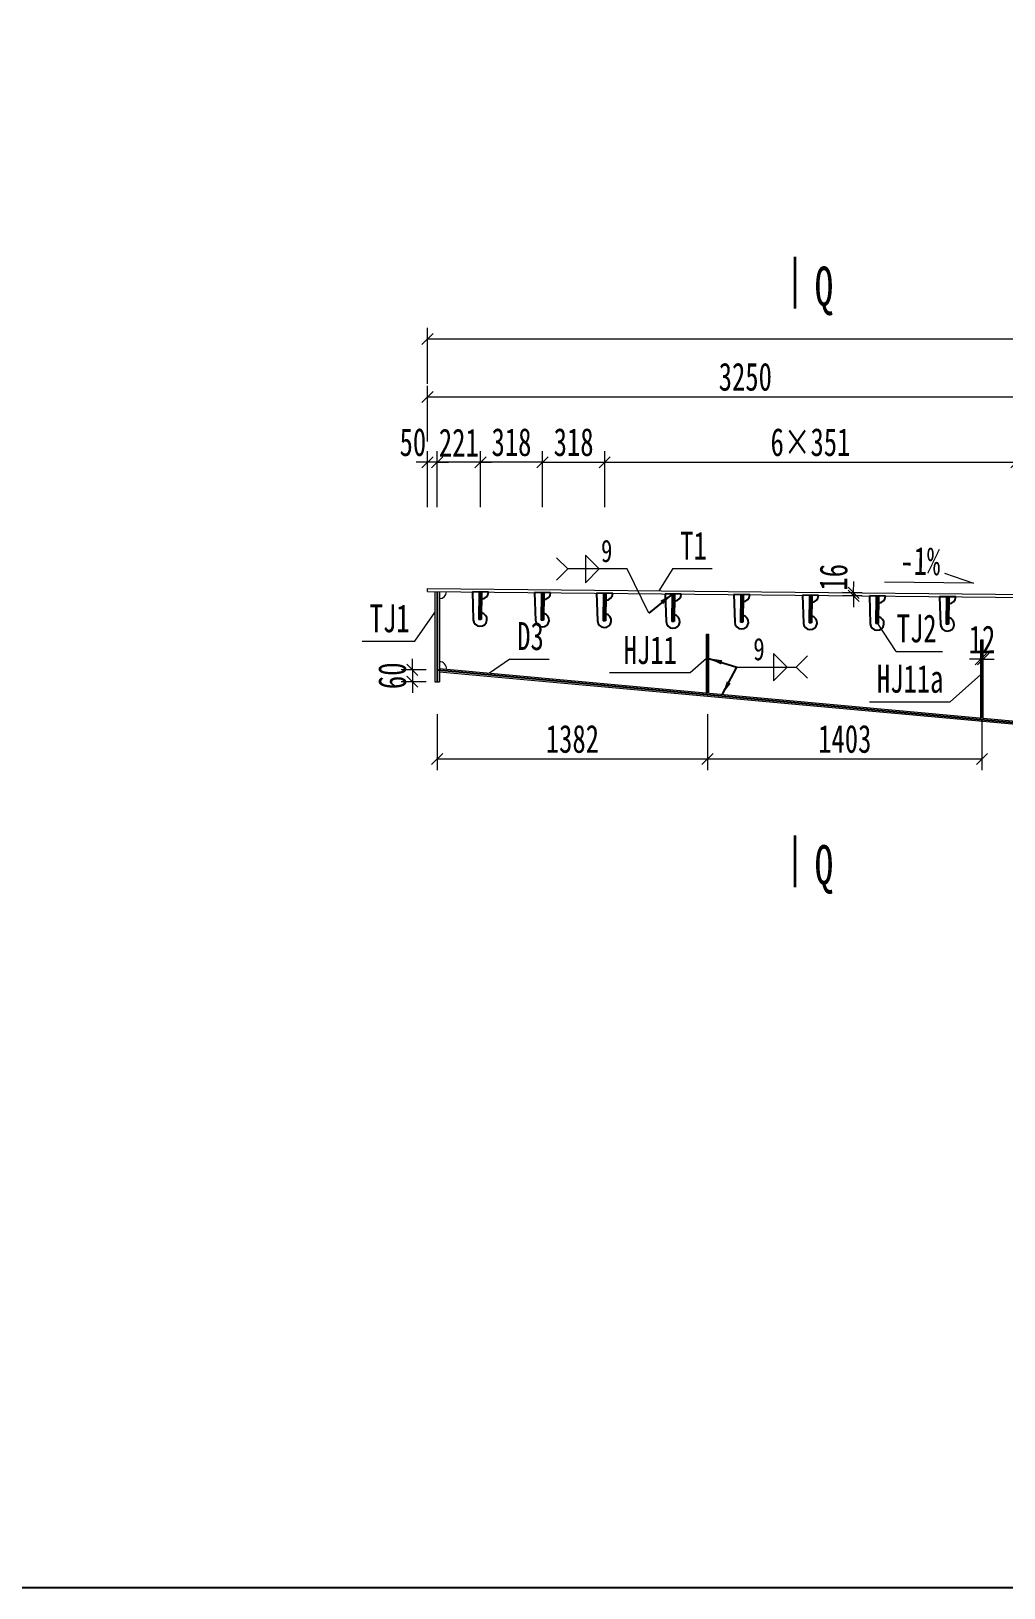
# Model space of a CAD drawing. Header units: millimetres. Extents: x 44597 to 300567, y -113054 to 73044.
# Drawn here: x 115904 to 120877, y -76511 to -68559 of the extents above; entities that cross this region are included whole.
import ezdxf
from ezdxf.enums import TextEntityAlignment as Align

# ---------------------------------------------------------------- set-up
doc = ezdxf.new("R2010")
doc.units = ezdxf.units.MM
doc.layers.get('Defpoints').update_dxf_attribs({"color": 8})
for name, color, linetype, lineweight in [('Dim', 4, 'Continuous', 15), ('文字', 7, 'Continuous', 15), ('粗线', 3, 'Continuous', 35), ('细实线', 4, 'Continuous', 15), ('钢板粗线', 1, 'Continuous', 25), ('钢板细线', 6, 'Continuous', 15)]:
    doc.layers.add(name, color=color, linetype=linetype, lineweight=lineweight)
doc.layers.add('Text', color=4, linetype='Continuous')
doc.styles.add('111', font='', dxfattribs={"width": 0.7})
doc.styles.add('BM_Dim', font='', dxfattribs={"width": 0.85})
doc.styles.add('SMEDI', font='', dxfattribs={"width": 0.75})
doc.styles.get("Standard").update_dxf_attribs({"font": ''})
doc.styles.get('111').set_extended_font_data('仿宋_GB2312')
doc.styles.get('BM_Dim').set_extended_font_data('仿宋_GB2312')
doc.styles.get('SMEDI').set_extended_font_data('仿宋_GB2312')
doc.styles.get('Standard').set_extended_font_data('仿宋_GB2312')
doc.dimstyles.new('200', dxfattribs={"dimscale": 0, "dimtxt": 2.5, "dimasz": 1, "dimexe": 1, "dimexo": 1, "dimgap": 0.6, "dimtad": 1, "dimdec": 0, "dimdsep": 46, "dimtxsty": '111', "dimblk": 'OBLIQUE', "dimcen": 0, "dimclrd": 4, "dimclre": 4, "dimclrt": 4, "dimadec": 1, "dimazin": 2, "dimtfac": 1, "dimtdec": 0, "dimtix": 1, "dimtmove": 2, "dimatfit": 3, "dimfxl": 4, "dimfxlon": 1, "dimtolj": 1, "dimlwd": -1, "dimlwe": -1, "dimarcsym": 0})
doc.dimstyles.new('MSteel_1.0_1.0', dxfattribs={"dimtxt": 3, "dimasz": 1.2, "dimexe": 1, "dimexo": 1, "dimgap": 1, "dimtad": 3, "dimtoh": 1, "dimdec": 0, "dimzin": 0, "dimdsep": 46, "dimtxsty": 'Standard', "dimblk": 'ARCHTICK', "dimcen": 0.09, "dimclrd": 3, "dimclre": 3, "dimadec": 0, "dimazin": 0, "dimtfac": 1, "dimtdec": 4, "dimtofl": 0, "dimtmove": 0, "dimatfit": 3, "dimfxl": 1, "dimtolj": 1, "dimtzin": 0, "dimarcsym": 0})

# ---------------------------------------------------------------- blocks, each defined once
blk = doc.blocks.new('_Oblique')
at = {"color": 0, "linetype": 'ByBlock', "lineweight": -2}
blk.add_line((-0.5, -0.5), (0.5, 0.5), dxfattribs=at)
blk = doc.blocks.new('*D2412')
at = {"layer": 'Defpoints', "color": 0, "transparency": 16777216}
for p in [(121179.8, -70427.4), (117929.9, -71413.6), (121179.8, -71438.2)]:
    blk.add_point(p, dxfattribs=at)
at = {"layer": '细实线', "color": 4, "transparency": 16777216}
for p, q in [((117929.9, -70655.9), (117929.9, -70370.2)), ((121179.8, -70655.9), (121179.8, -70370.2)), ((117929.9, -70427.4), (121179.8, -70427.4))]:
    blk.add_line(p, q, dxfattribs=at)
at = {"layer": '细实线', "color": 4, "transparency": 16777216, "xscale": 57.14285714285715, "yscale": 57.14285714285715, "zscale": 57.14285714285715, "rotation": 180}
blk.add_blockref('_Oblique', (117929.9, -70427.4), dxfattribs=at)
at = {"layer": '细实线', "color": 4, "transparency": 16777216, "xscale": 57.14285714285715, "yscale": 57.14285714285715, "zscale": 57.14285714285715}
blk.add_blockref('_Oblique', (121179.8, -70427.4), dxfattribs=at)
at = {"layer": '细实线', "color": 4, "transparency": 16777216, "insert": (119554.8, -70325.1), "char_height": 142.86, "attachment_point": 5, "style": '111'}
blk.add_mtext('\\A1;3250', dxfattribs=at)
blk = doc.blocks.new('*D2414')
at = {"layer": 'Defpoints', "color": 0, "transparency": 16777216}
for p in [(117979.9, -71865.2), (119361.8, -71934), (117979.9, -72277.3)]:
    blk.add_point(p, dxfattribs=at)
at = {"layer": '细实线', "color": 4, "transparency": 16777216}
for p, q in [((117979.9, -72048.7), (117979.9, -72334.4)), ((119361.8, -72048.7), (119361.8, -72334.4)), ((119361.8, -72277.3), (117979.9, -72277.3))]:
    blk.add_line(p, q, dxfattribs=at)
at = {"layer": '细实线', "color": 4, "transparency": 16777216, "xscale": 57.14285714285715, "yscale": 57.14285714285715, "zscale": 57.14285714285715, "rotation": 180}
blk.add_blockref('_Oblique', (117979.9, -72277.3), dxfattribs=at)
at = {"layer": '细实线', "color": 4, "transparency": 16777216, "xscale": 57.14285714285715, "yscale": 57.14285714285715, "zscale": 57.14285714285715}
blk.add_blockref('_Oblique', (119361.8, -72277.3), dxfattribs=at)
at = {"layer": '细实线', "color": 4, "transparency": 16777216, "insert": (118670.9, -72175), "char_height": 142.86, "attachment_point": 5, "style": '111'}
blk.add_mtext('\\A1;1382', dxfattribs=at)
blk = doc.blocks.new('_ArchTick')
at = {"color": 0, "linetype": 'ByBlock', "const_width": 0.15}
blk.add_lwpolyline([(-0.5, -0.5), (0.5, 0.5)], dxfattribs=at)
blk = doc.blocks.new('角焊缝1')
at = {"layer": 'Dim'}
blk.add_line((-3101.17, 370.22), (-3106.48, 370.22), dxfattribs=at)
blk.add_lwpolyline([(-3107.48, 369.22), (-3106.48, 370.22), (-3107.48, 371.22)], dxfattribs=at)
blk.add_lwpolyline([(-3104.91, 371.45), (-3104.91, 368.99), (-3103.68, 370.22)], close=True, dxfattribs=at)
blk = doc.blocks.new('角焊缝2')
at = {"layer": 'Dim'}
blk.add_line((-3138.01, 370.22), (-3132.7, 370.22), dxfattribs=at)
blk.add_lwpolyline([(-3134.75, 371.45), (-3134.75, 368.99), (-3133.52, 370.22)], close=True, dxfattribs=at)
blk.add_lwpolyline([(-3131.7, 369.22), (-3132.7, 370.22), (-3131.7, 371.22)], dxfattribs=at)
blk = doc.blocks.new('*D2418')
at = {"layer": 'Defpoints', "color": 0, "transparency": 16777216}
for p in [(119361.8, -71934), (120764.5, -72020.4), (119361.8, -72277.3)]:
    blk.add_point(p, dxfattribs=at)
at = {"layer": '细实线', "color": 4, "transparency": 16777216}
for p, q in [((119361.8, -72048.7), (119361.8, -72334.4)), ((120764.5, -72077.6), (120764.5, -72334.4)), ((120764.5, -72277.3), (119361.8, -72277.3))]:
    blk.add_line(p, q, dxfattribs=at)
at = {"layer": '细实线', "color": 4, "transparency": 16777216, "xscale": 57.14285714285715, "yscale": 57.14285714285715, "zscale": 57.14285714285715, "rotation": 180}
blk.add_blockref('_Oblique', (119361.8, -72277.3), dxfattribs=at)
at = {"layer": '细实线', "color": 4, "transparency": 16777216, "xscale": 57.14285714285715, "yscale": 57.14285714285715, "zscale": 57.14285714285715}
blk.add_blockref('_Oblique', (120764.5, -72277.3), dxfattribs=at)
at = {"layer": '细实线', "color": 4, "transparency": 16777216, "insert": (120063.2, -72175), "char_height": 142.86, "attachment_point": 5, "style": '111'}
blk.add_mtext('\\A1;1403', dxfattribs=at)
blk = doc.blocks.new('*D2419')
at = {"layer": 'Defpoints', "color": 0, "transparency": 16777216}
for p in [(120758.5, -71800.6), (120770.5, -71766.9), (120770.5, -71800.6)]:
    blk.add_point(p, dxfattribs=at)
at = {"layer": '细实线', "color": 4, "transparency": 16777216}
for p, q in [((120758.5, -71766.9), (120758.5, -71709.8)), ((120770.5, -71766.9), (120770.5, -71709.8)), ((120758.5, -71766.9), (120701.4, -71766.9)), ((120758.5, -71766.9), (120770.5, -71766.9)), ((120770.5, -71766.9), (120827.7, -71766.9))]:
    blk.add_line(p, q, dxfattribs=at)
at = {"layer": '细实线', "color": 4, "transparency": 16777216, "xscale": 57.14285714285715, "yscale": 57.14285714285715, "zscale": 57.14285714285715}
blk.add_blockref('_Oblique', (120758.5, -71766.9), dxfattribs=at)
at = {"layer": '细实线', "color": 4, "transparency": 16777216, "xscale": 57.14285714285715, "yscale": 57.14285714285715, "zscale": 57.14285714285715, "rotation": 180}
blk.add_blockref('_Oblique', (120770.5, -71766.9), dxfattribs=at)
at = {"layer": '细实线', "color": 4, "transparency": 16777216, "insert": (120764.5, -71666.2), "char_height": 142.86, "attachment_point": 5, "style": '111'}
blk.add_mtext('\\A1;12', dxfattribs=at)
blk = doc.blocks.new('*D2420')
at = {"layer": 'Defpoints', "color": 0, "transparency": 16777216}
for p in [(117852.7, -71882.1), (117979.9, -71821.8), (117979.9, -71882.1)]:
    blk.add_point(p, dxfattribs=at)
at = {"layer": '细实线', "color": 4, "transparency": 16777216}
for p, q in [((117852.7, -71821.8), (117852.7, -71764.6)), ((117922.7, -71821.8), (117795.6, -71821.8)), ((117922.7, -71882.1), (117795.6, -71882.1)), ((117852.7, -71821.8), (117852.7, -71882.1)), ((117852.7, -71882.1), (117852.7, -71939.3))]:
    blk.add_line(p, q, dxfattribs=at)
at = {"layer": '细实线', "color": 4, "transparency": 16777216, "xscale": 57.14285714285715, "yscale": 57.14285714285715, "zscale": 57.14285714285715}
for p, rotation in [((117852.7, -71821.8), 270), ((117852.7, -71882.1), 90)]:
    blk.add_blockref('_Oblique', p, dxfattribs=dict(at, rotation=rotation))
at = {"layer": '细实线', "color": 4, "transparency": 16777216, "insert": (117750.5, -71851.9), "char_height": 142.86, "attachment_point": 5, "rotation": 90, "style": '111'}
blk.add_mtext('\\A1;60', dxfattribs=at)
blk = doc.blocks.new('12-140加劲 有过焊孔')
at = {"layer": 'Defpoints'}
blk.add_line((0, 0), (0, 140), dxfattribs=at)
at = {"layer": '钢板粗线', "color": 7}
for p, q in [((-6, 0), (-6, 140)), ((-6, 140), (6, 140)), ((6, 0), (6, 140)), ((41, 0), (35, 141.5)), ((-41, 0), (41, 0))]:
    blk.add_line(p, q, dxfattribs=at)
for centre, start, end in [((0, 140), 2.44105, 260.12911), ((-6, 0), 90, 180)]:
    blk.add_arc(centre, 35, start, end, dxfattribs=at)
blk = doc.blocks.new('*D2423')
at = {"layer": 'Defpoints', "color": 0, "transparency": 16777216}
for p in [(120940, -70761.2), (118835.9, -71430.7), (120940, -71451.8)]:
    blk.add_point(p, dxfattribs=at)
at = {"layer": '细实线', "color": 4, "transparency": 16777216}
for p, q in [((118835.9, -70989.8), (118835.9, -70704.1)), ((118835.9, -70761.2), (120940, -70761.2)), ((120940, -70989.8), (120940, -70704.1))]:
    blk.add_line(p, q, dxfattribs=at)
at = {"layer": '细实线', "color": 4, "transparency": 16777216, "xscale": 57.14285714285715, "yscale": 57.14285714285715, "zscale": 57.14285714285715, "rotation": 180}
blk.add_blockref('_Oblique', (118835.9, -70761.2), dxfattribs=at)
at = {"layer": '细实线', "color": 4, "transparency": 16777216, "xscale": 57.14285714285715, "yscale": 57.14285714285715, "zscale": 57.14285714285715}
blk.add_blockref('_Oblique', (120940, -70761.2), dxfattribs=at)
at = {"layer": '细实线', "color": 4, "transparency": 16777216, "insert": (119887.9, -70659), "char_height": 142.86, "attachment_point": 5, "style": '111'}
blk.add_mtext('\\A1;6×351', dxfattribs=at)
blk = doc.blocks.new('*D2425')
at = {"layer": 'Defpoints', "color": 0, "transparency": 16777216}
for p in [(120108.2, -71443.4), (120209.4, -71444.5), (120209.6, -71428.5)]:
    blk.add_point(p, dxfattribs=at)
at = {"layer": '细实线', "color": 4, "transparency": 16777216}
for p, q in [((120108.3, -71427.4), (120108.9, -71370.3)), ((120152.3, -71443.9), (120051, -71442.9)), ((120152.4, -71427.9), (120051.2, -71426.9)), ((120108.2, -71443.4), (120107.6, -71500.6)), ((120108.3, -71427.4), (120108.2, -71443.4))]:
    blk.add_line(p, q, dxfattribs=at)
at = {"layer": '细实线', "color": 4, "transparency": 16777216, "xscale": 57.1428571428572, "yscale": 57.1428571428572, "zscale": 57.1428571428572}
for p, rotation in [((120108.3, -71427.4), 269.4262908392901), ((120108.2, -71443.4), 89.42629083929008)]:
    blk.add_blockref('_Oblique', p, dxfattribs=dict(at, rotation=rotation))
at = {"layer": '细实线', "color": 4, "transparency": 16777216, "insert": (120006, -71348.5), "char_height": 142.86, "attachment_point": 5, "rotation": 89.42629, "style": '111'}
blk.add_mtext('\\A1;16', dxfattribs=at)
blk = doc.blocks.new('*D2433')
at = {"layer": 'Defpoints', "color": 0, "transparency": 16777216}
for p in [(118200.7, -70761.2), (118200.7, -71424.3), (118518.3, -71429.8)]:
    blk.add_point(p, dxfattribs=at)
at = {"layer": '细实线', "color": 4, "transparency": 16777216}
for p, q in [((118200.7, -70989.8), (118200.7, -70704.1)), ((118518.3, -70761.2), (118200.7, -70761.2)), ((118518.3, -70989.8), (118518.3, -70704.1))]:
    blk.add_line(p, q, dxfattribs=at)
at = {"layer": '细实线', "color": 4, "transparency": 16777216, "xscale": 57.14285714285715, "yscale": 57.14285714285715, "zscale": 57.14285714285715, "rotation": 180}
blk.add_blockref('_Oblique', (118200.7, -70761.2), dxfattribs=at)
at = {"layer": '细实线', "color": 4, "transparency": 16777216, "xscale": 57.14285714285715, "yscale": 57.14285714285715, "zscale": 57.14285714285715}
blk.add_blockref('_Oblique', (118518.3, -70761.2), dxfattribs=at)
at = {"layer": '细实线', "color": 4, "transparency": 16777216, "insert": (118359.4, -70659), "char_height": 142.86, "attachment_point": 5, "style": '111'}
blk.add_mtext('\\A1;318', dxfattribs=at)
blk = doc.blocks.new('*D2438')
at = {"layer": 'Defpoints', "color": 0, "transparency": 16777216}
for p in [(118835.9, -70761.2), (118518.3, -71427.5), (118835.9, -71431.3)]:
    blk.add_point(p, dxfattribs=at)
at = {"layer": '细实线', "color": 4, "transparency": 16777216}
for p, q in [((118518.3, -70989.8), (118518.3, -70704.1)), ((118518.3, -70761.2), (118835.9, -70761.2)), ((118835.9, -70989.8), (118835.9, -70704.1))]:
    blk.add_line(p, q, dxfattribs=at)
at = {"layer": '细实线', "color": 4, "transparency": 16777216, "xscale": 57.14285714285715, "yscale": 57.14285714285715, "zscale": 57.14285714285715, "rotation": 180}
blk.add_blockref('_Oblique', (118518.3, -70761.2), dxfattribs=at)
at = {"layer": '细实线', "color": 4, "transparency": 16777216, "xscale": 57.14285714285715, "yscale": 57.14285714285715, "zscale": 57.14285714285715}
blk.add_blockref('_Oblique', (118835.9, -70761.2), dxfattribs=at)
at = {"layer": '细实线', "color": 4, "transparency": 16777216, "insert": (118677.1, -70659), "char_height": 142.86, "attachment_point": 5, "style": '111'}
blk.add_mtext('\\A1;318', dxfattribs=at)
blk = doc.blocks.new('*D2439')
at = {"layer": 'Defpoints', "color": 0, "transparency": 16777216}
for p in [(129646.7, -70131.3), (117929.9, -71412.5), (129646.7, -71445.3)]:
    blk.add_point(p, dxfattribs=at)
at = {"layer": '细实线', "color": 4, "transparency": 16777216}
for p, q in [((117929.9, -70359.8), (117929.9, -70074.1)), ((117929.9, -70131.3), (129646.7, -70131.3)), ((129646.7, -70359.8), (129646.7, -70074.1))]:
    blk.add_line(p, q, dxfattribs=at)
at = {"layer": '细实线', "color": 4, "transparency": 16777216, "xscale": 57.14285714285715, "yscale": 57.14285714285715, "zscale": 57.14285714285715, "rotation": 180}
blk.add_blockref('_Oblique', (117929.9, -70131.3), dxfattribs=at)
at = {"layer": '细实线', "color": 4, "transparency": 16777216, "xscale": 57.14285714285715, "yscale": 57.14285714285715, "zscale": 57.14285714285715}
blk.add_blockref('_Oblique', (129646.7, -70131.3), dxfattribs=at)
at = {"layer": '细实线', "color": 4, "transparency": 16777216, "insert": (123788.3, -70030.6), "char_height": 142.86, "attachment_point": 5, "style": '111'}
blk.add_mtext('\\A1;11717', dxfattribs=at)
blk = doc.blocks.new('*D2495')
at = {"layer": 'Defpoints', "color": 0, "transparency": 16777216}
for p in [(117979.9, -70761.2), (117979.9, -71426.7), (118200.7, -71424.3)]:
    blk.add_point(p, dxfattribs=at)
at = {"layer": '细实线', "color": 4, "transparency": 16777216}
for p, q in [((117979.9, -70761.2), (117922.7, -70761.2)), ((117979.9, -70989.8), (117979.9, -70704.1)), ((118200.7, -70761.2), (117979.9, -70761.2)), ((118200.7, -70989.8), (118200.7, -70704.1)), ((118200.7, -70761.2), (118257.9, -70761.2))]:
    blk.add_line(p, q, dxfattribs=at)
at = {"layer": '细实线', "color": 4, "transparency": 16777216, "xscale": 57.14285714285715, "yscale": 57.14285714285715, "zscale": 57.14285714285715}
blk.add_blockref('_Oblique', (117979.9, -70761.2), dxfattribs=at)
at = {"layer": '细实线', "color": 4, "transparency": 16777216, "xscale": 57.14285714285715, "yscale": 57.14285714285715, "zscale": 57.14285714285715, "rotation": 180}
blk.add_blockref('_Oblique', (118200.7, -70761.2), dxfattribs=at)
at = {"layer": '细实线', "color": 4, "transparency": 16777216, "insert": (118090.3, -70660.5), "char_height": 142.86, "attachment_point": 5, "style": '111'}
blk.add_mtext('\\A1;221', dxfattribs=at)
blk = doc.blocks.new('*D2496')
at = {"layer": 'Defpoints', "color": 0, "transparency": 16777216}
for p in [(117929.9, -70761.2), (117929.9, -71413.6), (117979.9, -71426.7)]:
    blk.add_point(p, dxfattribs=at)
at = {"layer": '细实线', "color": 4, "transparency": 16777216}
for p, q in [((117929.9, -70761.2), (117872.7, -70761.2)), ((117929.9, -70989.8), (117929.9, -70704.1)), ((117979.9, -70761.2), (117929.9, -70761.2)), ((117979.9, -70989.8), (117979.9, -70704.1)), ((117979.9, -70761.2), (118037, -70761.2))]:
    blk.add_line(p, q, dxfattribs=at)
at = {"layer": '细实线', "color": 4, "transparency": 16777216, "xscale": 57.14285714285715, "yscale": 57.14285714285715, "zscale": 57.14285714285715}
blk.add_blockref('_Oblique', (117929.9, -70761.2), dxfattribs=at)
at = {"layer": '细实线', "color": 4, "transparency": 16777216, "xscale": 57.14285714285715, "yscale": 57.14285714285715, "zscale": 57.14285714285715, "rotation": 180}
blk.add_blockref('_Oblique', (117979.9, -70761.2), dxfattribs=at)
at = {"layer": '细实线', "color": 4, "transparency": 16777216, "insert": (117855.4, -70659), "char_height": 142.86, "attachment_point": 5, "style": '111'}
blk.add_mtext('\\A1;50', dxfattribs=at)

msp = doc.modelspace()

# ---------------------------------------------------------------- linework, layer by layer
at = {"layer": 'Defpoints'}
for p, q in [((117979.9, -71422.1), (117979.9, -71882.1)), ((119361.8, -71939.6), (119361.8, -71639.6)), ((120764.5, -72067.4), (120764.5, -71667.4)), ((117979.9, -71821.8), (121868.9, -72176))]:
    msp.add_line(p, q, dxfattribs=at)
msp.add_lwpolyline([(113566.6, -61894.1), (135566.6, -61894.1), (135566.6, -76511.3), (113566.6, -76511.3)], close=True, dxfattribs=at)
at = {"layer": '粗线'}
for p, q in [((119810.1, -69975.8), (119810.1, -69712.5)), ((119810.1, -72931), (119810.1, -72667.7))]:
    msp.add_line(p, q, dxfattribs=at)
at = {"layer": '细实线', "color": 8}
msp.add_line((119061.7, -71531.6), (118950.6, -71305.9), dxfattribs=at)
at = {"layer": '细实线'}
for p, q in [((119185, -71304.2), (119112.2, -71417.5)), ((119185, -71304.2), (119384.5, -71304.2)), ((120573.8, -71327.7), (120720.6, -71379)), ((120720.6, -71379), (120265.9, -71374.5)), ((117865.7, -71675.8), (117967.9, -71528.4)), ((120325.6, -71727.1), (120228.1, -71580.2)), ((117597, -71675.8), (117865.7, -71675.8)), ((120325.6, -71727.1), (120563.5, -71727.1)), ((118351.8, -71766.6), (118247.3, -71838.1)), ((118351.8, -71766.6), (118551.3, -71766.6)), ((119273.2, -71835.4), (119355.8, -71761.9)), ((118861.2, -71835.4), (119273.2, -71835.4)), ((120601.7, -71984.3), (120758.5, -71844.7)), ((120189.7, -71984.3), (120601.7, -71984.3))]:
    msp.add_line(p, q, dxfattribs=at)
at = {"layer": '钢板细线'}
for p, q in [((117929.9, -71421.6), (117929.9, -71405.6)), ((117967.9, -71422), (117967.9, -71882.1)), ((117991.9, -71422.3), (117991.9, -71882.1)), ((119355.8, -71939.1), (119355.8, -71639.6)), ((119355.8, -71639.6), (119367.8, -71639.6)), ((119367.8, -71940.1), (119367.8, -71639.6)), ((120758.5, -72066.8), (120758.5, -71667.4)), ((120758.5, -71667.4), (120770.5, -71667.4)), ((120770.5, -72067.9), (120770.5, -71667.4)), ((117967.9, -71882.1), (117991.9, -71882.1)), ((117991.9, -71814.8), (121840.1, -72165.3)), ((117991.9, -71830.9), (121856.2, -72182.9))]:
    msp.add_line(p, q, dxfattribs=at)
for points in [[(117929.9, -71405.6), (125446.7, -71480.9), (130284.8, -71408.3)], [(117929.9, -71421.6), (125446.8, -71496.9), (130284.8, -71424.3)]]:
    msp.add_lwpolyline(points, dxfattribs=at)
for centre, start, end in [((117991.9, -71422.3), 270, 359.42629), ((117991.9, -71814.8), 354.79552, 90)]:
    msp.add_arc(centre, 35, start, end, dxfattribs=at)

# ---------------------------------------------------------------- block references
at = {"layer": '细实线', "color": 8, "xscale": 57.1428571428572, "yscale": 57.1428571428572, "zscale": 57.1428571428572}
for name, p in [('角焊缝1', (296160.6, -92461.5)), ('角焊缝2', (298826.9, -92963.1))]:
    msp.add_blockref(name, p, dxfattribs=at)
at = {"layer": '细实线', "rotation": 179.4262908401}
for p in [(118200.7, -71424.3), (118518.3, -71427.5), (118835.9, -71430.7), (119186.5, -71434.2), (119537.2, -71437.7), (119888.1, -71441.2), (120230, -71444.7), (120589.2, -71448.3)]:
    msp.add_blockref('12-140加劲 有过焊孔', p, dxfattribs=at)

# ---------------------------------------------------------------- texts
at = {"layer": 'Text', "style": 'SMEDI', "width": 0.75}
for p in [(118817, -71213.9), (119595.6, -71715.5)]:
    msp.add_text('9', height=114.3, dxfattribs=at).set_placement(p, align=Align.MIDDLE_LEFT)
at = {"layer": '文字', "style": 'BM_Dim', "width": 0.7}
for p in [(119956.9, -69961.5), (119956.9, -72916.7)]:
    msp.add_text('Q', height=200, dxfattribs=at).set_placement(p, align=Align.CENTER)
for s, p in [('T1', (119289.9, -71301.2)), ('TJ1', (117736.5, -71672.7)), ('TJ2', (120430.5, -71724)), ('D3', (118456.7, -71763.5)), ('HJ11', (119068.8, -71834.8)), ('HJ11a', (120397.3, -71981.2))]:
    msp.add_text(s, height=142.86, dxfattribs=at).set_placement(p, align=Align.BOTTOM_CENTER)
msp.add_text('-1%', height=142.86, rotation=359.42629, dxfattribs=at).set_placement((120448, -71379.8), align=Align.BOTTOM_CENTER)

# ---------------------------------------------------------------- dimensions: what is measured, and where the dimension line sits
at = {"layer": '细实线'}
for base, p1, p2, override, picture, middle in [((129646.7, -70131.3), (117929.9, -71412.5), (129646.7, -71445.3), {"dimscale": 57.142857, "dimtxsty": '111', "dimblk": 'Oblique'}, '*D2439', (123788.3, -70030.6)), ((121179.8, -70427.4), (117929.9, -71413.6), (121179.8, -71438.2), {"dimscale": 57.142857, "dimtxsty": '111', "dimblk": 'Oblique'}, '*D2412', (119554.8, -70325.1)), ((117979.9, -70761.2), (118200.7, -71424.3), (117979.9, -71426.7), {"dimscale": 57.142857, "dimblk": 'Oblique'}, '*D2495', (118090.3, -70660.5)), ((118835.9, -70761.2), (118518.3, -71427.5), (118835.9, -71431.3), {"dimscale": 57.142857, "dimblk": 'Oblique'}, '*D2438', (118677.1, -70659)), ((117979.9, -72277.3), (119361.8, -71934), (117979.9, -71865.2), {"dimscale": 57.142857, "dimblk": 'Oblique'}, '*D2414', (118670.9, -72175)), ((119361.8, -72277.3), (120764.5, -72020.4), (119361.8, -71934), {"dimscale": 57.142857, "dimblk": 'Oblique'}, '*D2418', (120063.2, -72175))]:
    dim = msp.add_linear_dim(base=base, p1=p1, p2=p2, dimstyle='200', override=override, dxfattribs=at)
    dim.commit()
    dim.dimension.update_dxf_attribs({"geometry": picture, "text_midpoint": middle})
for base, p1, p2, picture, middle in [((117929.9, -70761.2), (117979.9, -71426.7), (117929.9, -71413.6), '*D2496', (117855.4, -70659)), ((118200.7, -70761.2), (118518.3, -71429.8), (118200.7, -71424.3), '*D2433', (118359.4, -70659))]:
    dim = msp.add_linear_dim(base=base, p1=p1, p2=p2, dimstyle='200', override={"dimscale": 57.142857, "dimblk": 'Oblique'}, dxfattribs=at)
    dim.commit()
    dim.dimension.update_dxf_attribs({"geometry": picture, "text_midpoint": middle, "dimtype": 160})
dim = msp.add_linear_dim(base=(120940, -70761.2), p1=(118835.9, -71430.7), p2=(120940, -71451.8), text='6×351', dimstyle='200', override={"dimscale": 57.142857, "dimtxsty": '111', "dimblk": 'Oblique'}, dxfattribs=at)
dim.commit()
dim.dimension.update_dxf_attribs({"geometry": '*D2423', "text_midpoint": (119887.9, -70659)})
dim = msp.add_linear_dim(base=(120108.2, -71443.4), p1=(120209.6, -71428.5), p2=(120209.4, -71444.5), angle=269.42629, dimstyle='200', override={"dimscale": 57.142857}, dxfattribs=at)
dim.commit()
dim.dimension.update_dxf_attribs({"geometry": '*D2425', "text_midpoint": (120006, -71348.5), "dimtype": 161})
dim = msp.add_aligned_dim(p1=(120758.5, -71800.6), p2=(120770.5, -71800.6), distance=33.6, dimstyle='200', override={"dimscale": 57.142857, "dimblk": 'Oblique'}, dxfattribs=at)
dim.commit()
dim.dimension.update_dxf_attribs({"geometry": '*D2419', "text_midpoint": (120764.5, -71666.2)})
dim = msp.add_linear_dim(base=(117852.7, -71882.1), p1=(117979.9, -71821.8), p2=(117979.9, -71882.1), angle=90, dimstyle='200', override={"dimscale": 57.142857, "dimblk": 'Oblique'}, dxfattribs=at)
dim.commit()
dim.dimension.update_dxf_attribs({"geometry": '*D2420', "text_midpoint": (117750.5, -71851.9)})

# ---------------------------------------------------------------- leaders
at = {"layer": 'Dim'}
for points in [[(119180.5, -71434.2), (119061.7, -71531.6)], [(119368.4, -71763), (119512.1, -71807.5)], [(119437.9, -71946.5), (119512.1, -71807.5)]]:
    msp.add_leader(points, dimstyle='MSteel_1.0_1.0', override={"dimscale": 57.142857, "dimclrd": 256}, dxfattribs=at)

doc.saveas('drawing.dxf')
